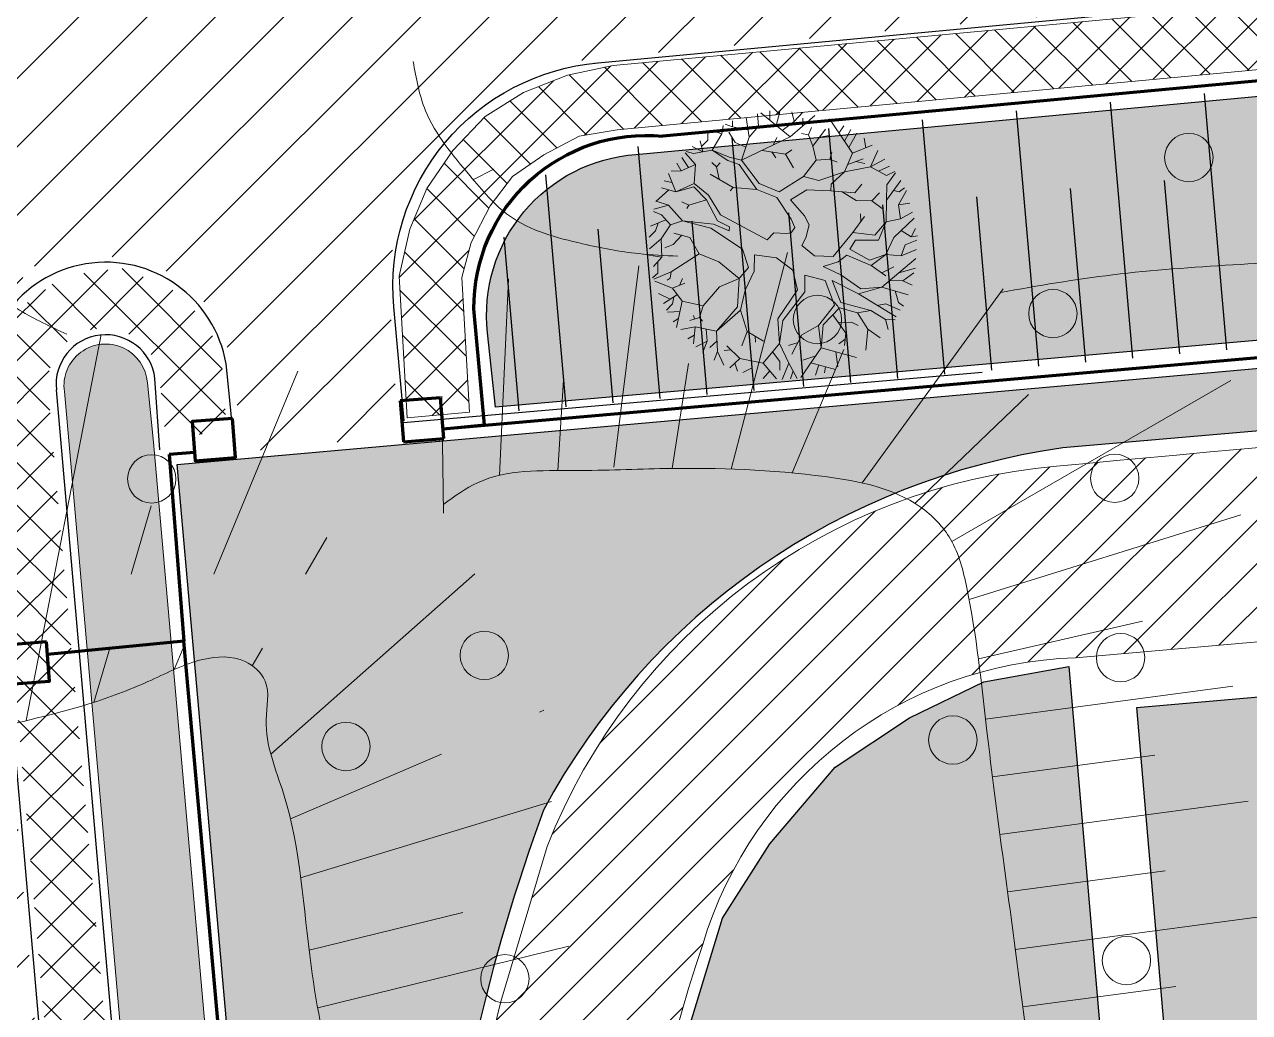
# Model space of a CAD drawing. Header units: millimetres. Extents: x 5637 to 6048, y 3385 to 3927.
# Drawn here: x 5704.34 to 5729.68, y 3706.27 to 3726.71 of the extents above; entities that cross this region are included whole.
import ezdxf

# ---------------------------------------------------------------- set-up
doc = ezdxf.new("R2010")
doc.units = ezdxf.units.MM
doc.layers.add('Contour Lines', color=253, linetype='Continuous')
doc.layers.add('trees old', color=116, linetype='Continuous')
for name, color, linetype, lineweight in [('fences', 224, 'ограждение1', 80), ('ground 1', 7, 'Continuous', 30), ('hatch', 253, 'Continuous', 13), ('project gr', 250, 'Continuous', 30), ('road', 19, 'Continuous', 30), ('trees new', 7, 'Continuous', 20)]:
    doc.layers.add(name, color=color, linetype=linetype, lineweight=lineweight)
doc.layers.add('plants1', color=7, linetype='Continuous', true_color=0x89ee5d)
doc.linetypes.add('ограждение1', pattern='A,0.25,-0.1,[133,ltypeshp.shx,S=0.1,R=0,X=-0.1,Y=0],-0.1,1', length=1.45)
pattern_1 = [(45, (2816.368087035456, -1263.747613335156), (-0.4419417382415922, 0.4419417382415922), []), (135, (2816.368087035456, -1263.747613335156), (-0.4419417382415922, -0.4419417382415922), [])]
pattern_2 = [(45, (2816.368087035456, -1263.747613335156), (-0.7071067811865475, 0.7071067811865476), [])]

# ---------------------------------------------------------------- blocks, each defined once
blk = doc.blocks.new('SYMBOL_Tree_5_2D')
at = {"color": 0, "linetype": 'ByBlock'}
for points in [[(-35.29030700259793, 77.04422794660032), (-34.05826358138933, 83.76331023632012)], [(9.482405796701206, 72.1287556465774), (2.852233869953647, 51.55235996840062), (6.815095261866113, 38.24121014258829), (8.161452012520417, 24.04095684453442), (13.67389380813495, 14.4132358975364), (-0.2469269768207294, 8.519749722929603), (-14.16774776177641, 10.17094199252569), (-23.69385684288034, 20.1289013461988), (-22.14427643917827, 43.82986083762339), (-31.41635597365764, 57.59826386310822), (-28.77444840529593, 74.6944543548886), (-13.50727086968595, 80.07988135750583), (-10.86536326195427, 88.8947076529425)], [(-21.14085963749094, 77.38716785619721), (-26.7676147231812, 85.3128906400222)], [(-23.95423718033614, 81.35002924810968), (-20.13744279643364, 87.24351542271653)], [(-12.18631704613505, 84.4872945249092), (-16.37780505756894, 88.3612455538495)], [(1.963130358341905, 83.6616984097962), (-6.44524863099924, 89.47897568498254)], [(77.1050790058384, 46.85281278497721), (73.77729153954287, 37.12348001145532), (73.14221761392594, 25.71755204123391), (67.37574623231646, 19.23979783458709), (48.37433392431528, 13.752759005446), (22.48872010357177, 15.2261305490977), (12.81019326299686, 23.8123302250131), (14.33437070022542, 33.541662998535), (5.722768057836503, 50.66325641741879), (9.482405796701206, 72.1287556465774), (1.963130358341905, 83.6616984097962), (0.8454001878387792, 89.91082595755161)], [(5.955207907763483, 77.53871455220559), (7.932825392999137, 83.86492206284403)], [(9.482405796701206, 72.1287556465774), (23.60645023470465, 76.9299146171546), (31.10032274596068, 83.43307179027492)], [(16.35883482493148, 74.46624679071172), (11.46383651234256, 81.19761148863881), (10.37150930831295, 89.02172244593989)], [(11.46383651234256, 81.19761148863881), (16.31580141586677, 88.3612455538495)], [(23.60645023470465, 76.9299146171546), (18.75448533118058, 87.44673907576431)], [(21.26520566334666, 82.00465412916601), (23.83507685422607, 86.4306207711552)], [(39.94055200787089, 66.20986650549709), (34.19948355336482, 83.6616984097962)], [(-31.41635597365764, 57.59826386310822), (-43.81299932138463, 65.87962805945189), (-45.33717675861333, 77.84442109523981)], [(-28.77444840529593, 74.6944543548886), (-41.8061656392699, 79.39400149894192)], [(-13.50727086968595, 80.07988135750583), (-1.567880761001516, 77.15854123667592)], [(-5.157474667885082, 78.03684612040912), (-1.567880761001516, 80.7403582495962)], [(24.26692712679512, 69.89329534494132), (28.89026541079805, 75.0246928009338)], [(36.15997209234303, 77.70216030975762), (38.1877479117508, 81.42623810816012)], [(37.7038353669736, 73.00908911408321), (44.81791987786846, 77.71740630224241)], [(46.30938005333537, 66.5698322510596), (44.58929325834716, 71.23965209559563), (46.16427662852276, 76.9299146171546)], [(-31.41635597365764, 57.59826386310822), (-25.44666093900041, 43.06777211900911), (-28.54582178577465, 18.68093276902062), (-22.77935040416533, 9.0532118220226), (-36.49694749670314, 5.039544536533209), (-50.44317124813232, 16.34386068023069), (-48.00448729344842, 33.6686777915324), (-57.30196979440115, 45.9637092733655), (-55.72698642422558, 70.2235337909865)], [(-43.81299932138463, 65.87962805945189), (-53.97418236747576, 72.1287556465774)], [(-48.89359084443011, 69.00419183332961), (-49.98591800908965, 74.59284252836471)], [(-30.26998645698054, 65.01659747530542), (-37.81790132025403, 68.1150883217179), (-40.91706212765815, 73.01785915818911)], [(2.852233869953647, 51.55235996840062), (-8.426679346640455, 61.738945941595), (-10.20488636986394, 71.90012902705612)], [(26.04513418938857, 61.94216963401292), (24.26692712679512, 69.89329534494132), (21.16776631939098, 71.13804026907171)], [(26.57859628848156, 72.45899409262262), (28.48381810470238, 70.90941364955042)], [(45.03384499446799, 64.07601806975501), (50.12713802043538, 74.0339774627982)], [(47.67922673793399, 69.248036216974), (56.52868332766164, 69.89329534494132)], [(-66.35174031119585, 55.49580571990741), (-67.89500315243144, 59.27485905980772)], [(-61.89368436053989, 56.67308533201599), (-63.47488852147627, 63.84739145023371)], [(-56.88506744328973, 52.38535041821521), (-50.87502152070136, 59.503485679329)], [(-48.00448729344842, 33.6686777915324), (-41.60294198622214, 44.9475909687564), (-42.46664253136023, 59.60509750585291)], [(-8.426679346640455, 61.738945941595), (-21.25517292756653, 61.738945941595)], [(-14.84092611741851, 61.738945941595), (-17.06368491613278, 65.193748200888)], [(14.33437070022542, 33.541662998535), (23.1491969956621, 45.17621758827771), (26.04513418938857, 61.94216963401292), (39.94055200787089, 66.20986650549709), (50.12713802043538, 61.94216963401292), (62.72700498184015, 64.07601806975501)], [(14.33437070022542, 33.541662998535), (31.98942625757229, 30.74733767070251), (46.36750028157066, 32.88118610644461), (56.52868332766164, 53.0003285455788), (64.07336173249446, 63.28852638466721)], [(50.12713802043538, 61.94216963401292), (44.58929325834716, 55.00716218832353)], [(56.52868332766164, 53.0003285455788), (54.77587923154157, 57.03939879754171), (55.86820643557118, 59.1732472332838)], [(67.80759650488565, 51.7301806549749), (63.84473511297318, 58.38575554819601), (65.36891258957183, 62.85667611209809)], [(-67.25243414402702, 43.23467898079231), (-73.63607156756726, 51.34913627598272)], [(-56.51447810931338, 58.09362153217598), (-73.2042212949982, 53.68620840414271)], [(-41.93778382057985, 50.63005380106421), (-37.38605100831474, 55.8200568398848)], [(47.02987780460863, 58.06349057102341), (47.48523041270368, 52.89871671905488)], [(73.77729153954287, 37.12348001145532), (66.9184929932739, 47.5386926435411), (68.69670001649725, 55.92166866640872)], [(66.9184929932739, 47.5386926435411), (75.35227494908857, 50.89188303694008)], [(-57.30196979440115, 45.9637092733655), (-81.38397362544785, 39.35894027372129)], [(-75.4560819598212, 40.9847333563735), (-78.05618619852241, 44.18550225014207)], [(-73.63607156756726, 7.046378179277905), (-66.57404932888055, 12.99067028683169), (-54.40603264004478, 16.21684588723329), (-50.64639490118009, 31.76345597531162), (-57.30196979440115, 45.9637092733655)], [(-52.89268666535805, 22.4747360381457), (-66.7772729819283, 28.86751878158511), (-70.10506044822382, 36.46300311936492)], [(-68.4221796969491, 32.62192415541962), (-66.34542270935913, 37.58073325049791)], [(62.85401977483747, 27.85140047697602), (64.70843569748136, 36.23437649984361), (68.49347636344949, 41.03553550979092)], [(77.44801891543527, 24.38389675413132), (84.37032489757301, 33.3384393454872)], [(80.90917192618927, 28.86116803012421), (79.77238954067349, 34.32915468362282), (81.29656701727212, 40.14643195880911)], [(-66.57404932888055, 12.99067028683169), (-78.28481281804369, 18.80794756201801), (-84.25450785270093, 31.9920825948329)], [(-58.76059136945799, 25.1764542687263), (-66.34542270935913, 20.35752796572012), (-71.42601423240475, 20.1289013461988)], [(46.36750028157066, 32.88118610644461), (57.44318980574675, 26.40343189979783), (68.26484974392821, 29.29936905415419)], [(73.14221761392594, 25.71755204123391), (81.75382025631482, 23.05024150639882), (87.49488867145065, 23.71071839848922)], [(-78.28481281804369, 18.80794756201801), (-88.4713988306082, 19.69705107362972)], [(67.37574623231646, 19.23979783458709), (48.14570730479402, 10.62819519219821), (36.63816750804872, 8.951599995498716), (37.73049467270825, 6.58912494023531), (47.02797717366099, 7.1733929722753), (60.51694768604763, -1.412806703640096), (72.45633775536196, -4.664385270515212), (81.29656701727212, 4.480679470966697), (91.02589979079409, 7.046378179277905)], [(67.37574623231646, 19.23979783458709), (81.06794039775087, 14.87048913657899), (89.47631938709202, 16.7757109527998)], [(81.06794039775087, 14.87048913657899), (88.15536556354112, 22.16113795541701)], [(86.16123338434817, 5.7635288251223), (89.7049460066133, 17.105949398845)], [(-72.08649112449508, -10.4816625850716), (-60.6043542942233, 1.483130450716306), (-40.68843550813688, 2.575457654745918), (-53.31370547538528, 12.5334170477891), (-73.63607156756726, 7.046378179277905), (-85.34683501736043, 7.1733929722753), (-91.08790343249625, 4.1504410249215)], [(-85.34683501736043, 7.1733929722753), (-90.22420288735813, 12.0761638087465)], [(60.51694768604763, -1.412806703640096), (69.12855032843655, 7.833869864365695), (69.12855032843655, 10.5265833656743)], [(69.12855032843655, 7.833869864365695), (74.23454477858546, 8.392734929932205)], [(-60.6043542942233, 1.483130450716306), (-90.68145612640072, 2.016592589179408)], [(-75.64290521031201, 1.749861539632909), (-80.03761687479351, -2.098686562204004), (-90.68145612640072, -3.445043312858306)], [(81.29656701727212, 4.480679470966697), (73.54866492002145, -6.671218952630012), (60.94879795861667, -4.765997097039093), (47.25660379318228, 2.575457654745918), (11.23520989282128, 1.254503831194991), (9.914256069270248, -5.223250336081686), (2.39498063091095, -9.1353058344173), (-0.2469269768207294, -11.142139477162), (-0.6787772493897741, -15.40983634864618), (4.401814273655714, -19.09326522746048), (20.30406573488265, -26.81576431886762), (34.65673679240738, -24.68191588312549), (53.65814910040867, -33.19190669899049), (61.63467781718065, -31.6169233288149), (74.4377684710033, -32.40441501390269), (84.19250417162866, -23.99603602456162), (89.01906614804945, -22.67508224038079)], [(81.29656701727212, 4.480679470966697), (91.91500330240582, -3.648266965906106)], [(86.60578515983904, 0.4162062525303126), (91.91500330240582, 2.118204415703289)], [(-81.04103371585096, -12.7679287802846), (-86.89641542106249, -7.230084018196488), (-91.08790343249625, -6.798233706257303)], [(-63.01763528243371, -30.931043470251), (-58.1656703789095, -19.52511550002959), (-40.48521185508912, -17.08643154534568), (-37.81790132025403, -10.25303596555029), (-30.55265542851942, -2.428925008249201), (-43.81299932138463, -3.546655139382188), (-60.37572767470203, -2.327313181725284), (-72.08649112449508, -10.4816625850716), (-89.99557626783674, -15.0541949361275)], [(-10.44547772025558, -65.18533440850298), (-6.877098903568287, -53.4126609646486), (-9.08715623873092, -49.3989936791592), (-3.777938096164152, -46.60466831195658), (5.265514818793945, -41.57488272185811), (11.46383651234256, -30.16895475163668), (-2.22835765309184, -25.69803418773459), (-7.994829034701308, -21.98920238181688), (-10.63673664243299, -13.27598791290409), (-10.86536326195427, -7.458710637717803), (-21.91564981965699, -5.680503575124281), (-32.96593637735971, -11.70100454272851), (-36.26832087718172, -32.50602684042661), (-49.98591800908965, -38.55193077450428), (-52.19597530488218, -50.18648536424699), (-53.97418236747576, -36.74832078480739), (-40.48521185508912, -28.82259800098243), (-40.25658523556784, -21.65896393577169), (-55.52376277117781, -22.11621717481428), (-63.01763528243371, -30.931043470251), (-72.54374436353764, -35.4273669612565), (-79.4025429491767, -44.47081987621446)], [(73.54866492002145, -6.671218952630012), (79.08650968210965, -18.30577354237269), (89.24769276757074, -21.55735210924781)], [(79.08650968210965, -18.30577354237269), (85.48805502870603, -9.592559073459897), (91.22912344384198, -6.010742021169479)], [(-72.08649112449508, -10.4816625850716), (-82.0444505175383, -38.88216922054951)], [(34.65673679240738, -24.68191588312549), (49.23803446945354, -17.74690847680618), (49.8985114009141, -14.62234466355839)], [(82.28728235540783, -13.94916630791629), (89.7049460066133, -17.64529661091219)], [(85.48805502870603, -9.592559073459897), (90.59404951822503, -12.4884962278163)], [(-74.47250560191866, -17.28667314953911), (-82.0444505175383, -21.45574028272389), (-89.10647275622514, -22.11621717481428)], [(-82.0444505175383, -21.45574028272389), (-85.80408825640299, -29.81331333911802)], [(-77.0654708210166, -24.68191588312549), (-85.14361136431253, -33.19190669899049)], [(-66.99083053819417, -18.80657428524588), (-72.08649112449508, -26.46012290634891)], [(-58.1656703789095, -19.52511550002959), (-70.33368706774525, -18.534400161894)], [(49.23803446945354, -17.74690847680618), (67.37574623231646, -17.64529661091219)], [(60.28171263776093, -17.68503911268811), (66.05479244813567, -23.99603602456162), (65.36891258957183, -27.70486783047929)], [(66.05479244813567, -23.99603602456162), (70.24628045956956, -24.9105425026468)], [(-63.01763528243371, -30.931043470251), (-61.9253080784041, -43.58171636460281), (-67.23452622097086, -62.04966657351099)], [(-36.26832087718172, -32.50602684042661), (-37.61467762783603, -45.91878845339271)], [(74.4377684710033, -32.40441501390269), (62.06652808974968, -34.08101021060219), (53.65814910040867, -36.54509709238948), (35.31721372386794, -28.9242098275063), (20.7359160468218, -30.931043470251), (11.8956867849116, -48.28126350865609), (1.531280046402756, -51.17720070238259), (-10.44547772025558, -65.18533440850298)], [(74.4377684710033, -32.40441501390269), (74.23454477858546, -45.15669973477839), (76.44460211374806, -50.61833563681609)], [(79.31513630163093, -28.20022553891721), (87.26626205192937, -27.577853076852)], [(79.31513630163093, -28.20022553891721), (84.59895151709429, -33.52214514503572)], [(81.95704390936262, -30.86118532229139), (80.17883688613927, -36.6467089189134), (82.61752080145307, -40.45715259072509)], [(-72.54374436353764, -35.4273669612565), (-71.19738761288333, -43.25147791855758), (-76.27797913592883, -49.9578587447257)], [(-37.16378033710754, -41.4268305946659), (-34.28689020091062, -45.91878845339271)], [(53.65814910040867, -36.54509709238948), (33.31038004175307, -66.82542257761467), (26.27376080890984, -87.96068336072813)], [(53.65814910040867, -36.54509709238948), (57.21456318622548, -52.6505722460343), (65.82616582861439, -63.16739670464401)], [(-9.08715623873092, -49.3989936791592), (-23.69385684288034, -56.43561291200239)], [(11.8956867849116, -48.28126350865609), (10.14288268879167, -62.25289022655879), (16.77305465490933, -69.1878976722482), (15.22347421183716, -83.61677758982341)], [(45.06338186081165, -49.3353125424092), (30.00799558130117, -55.2162709543455), (27.79793824613854, -59.81420627187489)], [(38.81846522084193, -51.7747116155895), (34.42811017288609, -49.6276202986805)], [(55.66503313688128, -45.63341479535401), (63.61610849345175, -44.69944649573578), (70.70353369861213, -48.5098901281774)], [(74.23454477858546, -45.15669973477839), (80.86471674470307, -43.68332819112668)], [(-63.84782943152565, -50.2691469836874), (-71.85786450497379, -49.9578587447257), (-75.18565197126931, -52.6505722460343)], [(-71.85786450497379, -49.9578587447257), (-71.42601423240475, -56.43561291200239)], [(-52.19597530488218, -50.18648536424699), (-59.5120271295638, -56.89286615104499), (-64.13536541356672, -64.94560372786741)], [(-59.5120271295638, -56.89286615104499), (-53.51692912843303, -64.38673866230089), (-53.31370547538528, -75.4624281864771)], [(-52.19597530488218, -50.18648536424699), (-44.90532648604413, -62.9387700851227), (-46.45490688974635, -79.4760955113366)], [(-38.2751545592966, -64.94560372786741), (-36.49694749670314, -57.65495490902941), (-45.10855013909204, -56.66423953152368)], [(-16.02443722895509, -52.74095335783218), (-27.19946499575025, -52.29493083351561), (-36.49694749670314, -57.65495490902941)], [(-23.69385684288034, -56.43561291200239), (-24.98940769995785, -63.82787359673439)], [(30.00799558130117, -55.2162709543455), (20.7359160468218, -49.9578587447257)], [(40.44870574684065, -56.20259585703939), (40.82965551948247, -62.04966657351099)], [(57.21456318622548, -52.6505722460343), (55.43635616300214, -62.25289022655879), (60.28832106652636, -69.08628580635418)], [(60.43736110763778, -56.58637854459691), (70.47490707909084, -52.8791988655556), (75.7587222551841, -51.96469238747043)], [(70.47490707909084, -52.8791988655556), (72.45633775536196, -56.5372247385263)], [(-53.51692912843303, -64.38673866230089), (-59.5120271295638, -69.2895094987721)], [(-44.90532648604413, -62.9387700851227), (-39.59610834347738, -72.10923779307811), (-40.68843550813688, -82.16880901264521)], [(-10.44547772025558, -65.18533440850298), (-23.89708053529835, -77.0120085901792), (-29.63814895043416, -86.41110291765587)], [(-10.44547772025558, -65.18533440850298), (-8.883932546313051, -78.81561857987609), (16.54442803538805, -90.882023481558)], [(10.14288268879167, -62.25289022655879), (2.39498063091095, -67.638317229176), (-2.888834545182304, -68.29879412126638)], [(-45.68011670758028, -71.2074327785446), (-49.32544111699932, -72.210849619602), (-51.10364814022265, -76.35153169808879)], [(-9.831580184026617, -70.54387175093052), (-17.06368491613278, -79.1458570652914)], [(2.39498063091095, -67.638317229176), (3.512710762043971, -72.10923779307811)], [(16.77305465490933, -69.1878976722482), (23.1491969956621, -74.3446980553441), (27.79793824613854, -72.76971468516848)], [(23.1491969956621, -74.3446980553441), (24.06370347374735, -79.8063339573818)], [(33.31038004175307, -66.82542257761467), (58.73874062345418, -70.99150766194509)], [(40.14417613357582, -67.9450455444155), (36.20631723547969, -77.2406352097005), (34.42811017288609, -85.3949846130468)], [(45.40377684777435, -68.80675833257479), (47.91708068527272, -77.90111214116098)], [(50.98372297117997, -69.72095532230388), (54.11540233945124, -75.23380156695579)], [(-23.89708053529835, -77.0120085901792), (-36.26832087718172, -77.4692618292218), (-39.82473496299865, -82.72767407821169)], [(-30.08270068655498, -77.2406352097005), (-34.97277005947444, -83.9470160358686)], [(-23.89708053529835, -77.0120085901792), (-22.57612671174745, -89.07841349186113)], [(-13.55129475172659, -74.96816193532149), (-19.47696590434318, -77.0120085901792)], [(-8.883932546313051, -78.81561857987609), (-17.49553518870182, -90.3231584159915)], [(-4.623715993828723, -80.8371999077499), (-4.463817954727987, -91.89814178616709)], [(0.0839316664097854, -83.07109863373961), (0.4135499152697345, -92.1267684056884)], [(15.93483916290305, -76.9929204696354), (11.03198620040327, -81.0510788815122)], [(29.79207042533153, -77.39305296917139), (32.21805287709357, -82.16880901264521)], [(36.20631723547969, -77.2406352097005), (41.05828213900376, -82.16880901264521)], [(-14.69811607967119, -86.5850142714105), (-10.43351298938522, -91.54250037364841)], [(6.019389320374106, -85.8876244853714), (5.722768057836503, -91.89814178616709)]]:
    blk.add_lwpolyline(points, dxfattribs=at)

msp = doc.modelspace()

# ---------------------------------------------------------------- hatches: boundary and pattern name
at = {"layer": 'hatch'}
h = msp.add_hatch(dxfattribs=at)
h.set_pattern_fill('ANSI31', color=256, scale=8, style=0)
h.set_pattern_definition(pattern_2)
edge = h.paths.add_edge_path()
edge.add_line((5690.403124210779, 3726.919632310011), (5691.066152236915, 3725.367941944483))
edge.add_line((5691.066152236914, 3725.367941944483), (5691.617274266228, 3719.91244642226))
edge.add_line((5691.617274266229, 3719.91244642226), (5705.661220965671, 3721.868189171292))
edge.add_line((5690.403124210779, 3726.919632310011), (5786.382275741254, 3735.926667702149))
edge.add_line((5786.382275741254, 3735.926667702149), (5793.954957701541, 3740.13065937669))
edge.add_line((5793.954957701541, 3740.13065937669), (5804.039407904233, 3741.101640724318))
edge.add_line((5804.039407904233, 3741.101640724318), (5813.244613658631, 3741.987964015021))
edge.add_line((5813.244613658631, 3741.987964015021), (5815.913113142511, 3736.958148225429))
edge.add_line((5815.913113142511, 3736.958148225429), (5816.667287740597, 3735.399289896357))
edge.add_line((5816.667287740597, 3735.399289896357), (5716.359010215705, 3726.03129437593))
edge.add_arc((5716.795792281204, 3721.119309361889), 4.931366479070482, 95.08147314424772, 176.7908134871181)
edge.add_line((5711.872159165063, 3721.395375094176), (5712.082602370412, 3718.204521895976))
edge.add_line((5712.082602370412, 3718.204521895976), (5708.909268759819, 3717.871860652984))
edge.add_line((5708.909268759819, 3717.871860652984), (5708.531683848322, 3720.041265667119))
edge.add_arc((5706.087584234276, 3719.369681406639), 2.534689003074492, 15.36441336679025, 99.766230453963)
h = msp.add_hatch(dxfattribs=at)
h.set_pattern_fill('ANSI31', color=256, scale=8, style=0)
h.set_pattern_definition(pattern_2)
edge = h.paths.add_edge_path()
edge.add_line((5681.717861684403, 3662.745191514314), (5708.379865006555, 3664.933696125369))
edge.add_arc((5713.219451810619, 3667.17930233383), 5.335198935143152, 204.8916696377363, 275.5225228936467)
edge.add_line((5713.732895531978, 3661.868867019984), (5818.562221441009, 3671.059198216096))
edge.add_arc((5814.821388273876, 3690.234135739634), 19.536429095818, 281.0391611141656, 345.4536598214534)
edge.add_arc((5828.917889487164, 3687.612558022211), 5.328594534298682, 334.6044276593299, 439.8121842158608)
edge.add_line((5829.860387003382, 3692.857137904612), (5821.196507745697, 3693.927754127494))
edge.add_line((5821.196507745697, 3693.927754127494), (5821.163350462273, 3698.626387211156))
edge.add_line((5821.163350462273, 3698.626387211156), (5822.751366257406, 3698.670462603363))
edge.add_arc((5822.674333306773, 3701.4459238352), 2.776530051145117, 271.5898367040771, 361.9955133681444)
edge.add_arc((5787.811571715565, 3700.231222676223), 37.66044675599677, 1.995513368169515, 27.74712978629988)
edge.add_line((5821.141479896906, 3717.764803898685), (5815.110825150305, 3730.65299214686))
edge.add_arc((5808.837259289391, 3727.717458539754), 6.926397777319866, 25.07588376820942, 80.91015836691298)
edge.add_line((5809.931512384694, 3734.556873451359), (5816.865769117916, 3735.208438654118))
edge.add_line((5816.865769117917, 3735.208438654118), (5822.085935056275, 3738.738563963288))
edge.add_arc((5826.046805171409, 3735.447178750425), 5.149923173059109, 140.2742559053538, 208.703020703038)
edge.add_line((5821.529700208637, 3732.973826482002), (5832.00401448334, 3711.476217043873))
edge.add_line((5832.004014483341, 3711.476217043873), (5839.078029451141, 3695.80300683227))
edge.add_line((5839.078029451141, 3695.80300683227), (5843.714293465897, 3685.869731374647))
edge.add_line((5843.714293465898, 3685.869731374647), (5839.001609059736, 3683.44475911684))
edge.add_arc((5812.027927061039, 3691.912843182266), 28.27168138448803, 321.43496505600103, 342.5709057577431, ccw=False)
edge.add_arc((5815.073760319658, 3690.732322132294), 25.173118441348, 273.78629758692523, 319.2135797684263, ccw=False)
edge.add_line((5816.736074044711, 3665.614149325706), (5796.146508893662, 3663.794321092394))
edge.add_line((5796.146508893662, 3663.794321092394), (5694.835238285186, 3654.876884714992))
edge.add_line((5694.835238285186, 3654.876884714992), (5688.623693831469, 3654.401556767669))
edge.add_line((5688.623693831469, 3654.401556767669), (5675.284786681259, 3653.371729471557))
edge.add_line((5675.284786681259, 3653.371729471557), (5681.717861684403, 3662.745191514314))
h = msp.add_hatch(dxfattribs=at)
h.set_pattern_fill('ANSI37', color=256, scale=5, style=0)
h.set_pattern_definition(pattern_1)
edge = h.paths.add_edge_path()
edge.add_line((5822.782860834668, 3698.8971398093), (5822.762168848345, 3700.774761498138))
edge.add_line((5822.762168848345, 3700.774761498138), (5822.765950725483, 3701.515754288792))
edge.add_line((5822.765950725483, 3701.515754288792), (5822.729774381598, 3702.292335045384))
edge.add_line((5822.729774381598, 3702.292335045384), (5821.734065920635, 3708.471196290149))
edge.add_line((5821.734065920635, 3708.471196290149), (5819.977290923456, 3713.912684696705))
edge.add_line((5819.977290923456, 3713.912684696705), (5817.347614036058, 3719.483181355588))
edge.add_line((5817.347614036058, 3719.483181355588), (5813.151694730928, 3723.308400714559))
edge.add_line((5813.151694730928, 3723.308400714559), (5813.952724927971, 3725.61672203299))
edge.add_line((5813.952724927971, 3725.61672203299), (5816.608962080332, 3724.714664277075))
edge.add_line((5816.608962080332, 3724.714664277075), (5813.124763822835, 3730.958273432588))
edge.add_line((5813.124763822835, 3730.958273432588), (5811.431589206453, 3732.086132747313))
edge.add_line((5811.431589206453, 3732.086132747313), (5809.83545994906, 3732.83661202221))
edge.add_line((5809.835459949061, 3732.83661202221), (5807.985450027069, 3733.118587505265))
edge.add_line((5807.985450027069, 3733.118587505265), (5717.537127519987, 3724.624929504957))
edge.add_line((5717.537127519988, 3724.624929504957), (5716.599311294599, 3724.534982625906))
edge.add_line((5716.599311294599, 3724.534982625906), (5715.817451832434, 3724.404773153643))
edge.add_line((5715.817451832434, 3724.404773153643), (5715.080419262077, 3724.013559695149))
edge.add_line((5715.080419262077, 3724.013559695149), (5714.434667956557, 3723.568051138469))
edge.add_line((5714.434667956557, 3723.568051138469), (5713.97136423858, 3722.95854831361))
edge.add_line((5713.97136423858, 3722.95854831361), (5713.579548206053, 3722.204591070616))
edge.add_line((5713.579548206053, 3722.204591070616), (5713.3857367269, 3721.476501824205))
edge.add_line((5713.3857367269, 3721.476501824205), (5713.545565174156, 3718.690872796941))
edge.add_line((5713.545565174156, 3718.690872796941), (5712.257567619097, 3718.57447190784))
edge.add_line((5712.257567619097, 3718.57447190784), (5712.091262036187, 3721.503562519424))
edge.add_line((5712.091262036186, 3721.503562519424), (5712.310469319273, 3722.474609410006))
edge.add_line((5712.310469319273, 3722.474609410006), (5712.661877024166, 3723.31583345631))
edge.add_line((5712.661877024166, 3723.31583345631), (5713.204973237647, 3724.105798022825))
edge.add_line((5713.204973237647, 3724.105798022825), (5713.871051482014, 3724.807909525065))
edge.add_line((5713.871051482015, 3724.807909525065), (5714.659749696615, 3725.304078908005))
edge.add_line((5714.659749696615, 3725.304078908005), (5715.570083136492, 3725.663510111503))
edge.add_line((5715.570083136492, 3725.663510111503), (5716.517512608028, 3725.864035227032))
edge.add_line((5716.517512608028, 3725.864035227032), (5807.368826129883, 3734.347633508324))
edge.add_arc((5808.162475023646, 3726.659239169981), 7.72924873894265, 40.69598076216192, 95.89358960672507, ccw=False)
edge.add_line((5814.022637438047, 3731.699058863709), (5816.608962080332, 3724.714664277075))
edge.add_line((5816.608962080332, 3724.714664277075), (5821.711825967104, 3713.339372735974))
edge.add_arc((5789.678138140454, 3701.364080128013), 34.19890040369042, 12.37308364899468, 20.49746955295791, ccw=False)
edge.add_arc((5824.566812024843, 3704.006020847696), 4.915477761921824, 94.13708513187771, 107.5733093748367, ccw=False)
edge.add_arc((5784.726348071774, 3699.65365883808), 40.55598206289302, 2.6875852875066926, 13.1913482793899, ccw=False)
edge.add_arc((5822.5292279735, 3701.594008457948), 2.708769118312972, 275.3727027538513, 359.1818331042874, ccw=False)
h = msp.add_hatch(dxfattribs=at)
h.set_pattern_fill('ANSI31', color=250, scale=0.2, style=0)
h.set_pattern_definition([(45, (0, 0), (-0.4490128060534576, 0.4490128060534577), [])])
edge = h.paths.add_edge_path()
edge.add_line((5809.86958898151, 3676.790793715278), (5729.949287660702, 3669.794866977423))
edge.add_arc((5832.255168005206, 2377.560260061456), 1296.278045970203, 94.5266503813237, 95.14126179021575)
edge.add_arc((5637.285901873643, 3661.317235369016), 79.14566732477142, 5.296466237982133, 8.150628241961618)
edge.add_arc((5708.24598048112, 3784.852510337381), 112.5569240151589, 273.76252115204, 276.1893137872855)
edge.add_arc((5743.511569500762, 3692.177262435272), 30.07720154442078, 191.0619416276936, 219.7327973905563, ccw=False)
edge.add_arc((5755.859459071468, 3696.039530807786), 42.9602434595508, 165.9095319903037, 192.9578893459172, ccw=False)
edge.add_line((5714.191780614667, 3706.498359141995), (5715.14988231469, 3709.705228647425))
edge.add_arc((5726.769649766375, 3705.136099872218), 12.48582930348027, 94.9839746840513, 158.5342390920142, ccw=False)
edge.add_arc((6488.611059990635, -4524.325334588388), 8277.135544444247, 94.73611445621663, 95.28861477825421, ccw=False)
edge.add_arc((5805.8650668285, 3710.143884460103), 14.41994992083501, 10.691130478250727, 92.66185460599019, ccw=False)
edge.add_arc((5780.982089145302, 3698.932387668428), 41.44809907001221, -24.657274835356418, 19.574729015543085, ccw=False)
edge.add_arc((5818.134843516977, 3700.993515978262), 19.35971963152485, 271.5275599571783, 276.2780083760739)
edge.add_arc((5955.063237686774, 3694.611789732225), 135.423519590176, 185.4498997804935, 187.1343202528072)
edge.add_arc((5848.619109141877, 3317.300671173483), 361.5725010530714, 94.4304222254266, 96.15217136778497)
edge = h.paths.add_edge_path(flags=16)
edge.add_line((5809.341425536815, 3680.759856205012), (5729.600476348322, 3673.779629287568))
edge.add_arc((5728.590864020601, 3682.537897439298), 8.816267808425978, 208.4781326988785, 276.5757657486987, ccw=False)
edge.add_arc((5757.802421827896, 3696.319795366554), 41.10480029209256, 192.5782635685928, 205.9481224212512, ccw=False)
edge.add_arc((5751.066650230985, 3695.063485372747), 34.25794622140891, 183.9782864764402, 192.9808519949306, ccw=False)
edge.add_arc((5750.24284839802, 3696.971341912017), 33.62568921990059, 161.4291943262536, 187.3205866416411, ccw=False)
edge.add_arc((5726.343150739028, 3705.292078093704), 8.325048010478092, 91.82586632487858, 163.3290247496601, ccw=False)
edge.add_line((5726.077898178934, 3713.612899294531), (5805.496183296673, 3720.578315333281))
edge.add_arc((5806.338195925054, 3710.977855199748), 9.63731394331007, 44.98064979155231, 95.01232608343167, ccw=False)
edge.add_arc((5806.285205599707, 3710.885457001289), 9.740149697391589, 15.791033647350787, 45.14477162218071, ccw=False)
edge.add_arc((5790.45551328899, 3702.493643767429), 27.51523509151088, 12.80049744671112, 23.66068480577252, ccw=False)
edge.add_arc((5783.345258157065, 3698.717453238429), 35.34827608895318, 2.520234288105428, 16.217770881763784, ccw=False)
edge.add_arc((5784.918636047467, 3697.866347227031), 33.82634384163609, -15.83504113405479, 4.077840012117008, ccw=False)
edge.add_arc((5809.925699902281, 3689.005329675129), 7.544649473808596, 305.85382183850146, 357.19560836469606, ccw=False)
edge.add_arc((5807.047950361336, 3693.08646346517), 12.53815277170947, 280.53987062617347, 305.58903957783593, ccw=False)
at = {"layer": 'hatch', "true_color": 0xfacfb6}
h = msp.add_hatch(dxfattribs=at)
h.set_pattern_fill('ANSI37', color=254, scale=5, style=0)
h.set_pattern_definition(pattern_1)
edge = h.paths.add_edge_path()
edge.add_line((5707.265319013125, 3718.167195130579), (5708.519311733948, 3718.283983956876))
edge.add_line((5708.519311733948, 3718.283983956876), (5708.455333702048, 3719.370558638802))
edge.add_arc((5705.945801297605, 3719.222796182255), 2.513878802271721, 3.369712065026035, 34.60746437612499)
edge.add_line((5708.01488037778, 3720.650556103422), (5707.335463829118, 3721.28252291012))
edge.add_line((5707.335463829118, 3721.28252291012), (5706.325858258015, 3721.674831535584))
edge.add_line((5706.325858258014, 3721.674831535584), (5705.149477854315, 3721.506919745058))
edge.add_line((5705.149477854315, 3721.506919745058), (5704.084424083811, 3720.722781563005))
edge.add_line((5704.084424083811, 3720.722781563005), (5703.604869415689, 3719.341740018668))
edge.add_line((5703.60486941569, 3719.341740018668), (5708.162903605955, 3666.874276335498))
edge.add_arc((5713.764075054728, 3667.504352419131), 5.636498688877026, 186.418224037462, 268.0546006430757)
edge.add_line((5713.572732267141, 3661.871102432902), (5818.709184968129, 3671.300610367049))
edge.add_arc((5814.555818942117, 3690.51017816391), 19.65344611736718, 282.2003147477676, 352.0501803035805)
edge.add_line((5834.020387155229, 3687.791993371557), (5833.913268872438, 3688.799042887805))
edge.add_arc((5829.37050766417, 3687.880832080024), 4.634629487117943, 11.42701818627053, 38.44065804385654)
edge.add_arc((5813.86093013706, 3690.869473120681), 19.13996320685962, 325.1363565387036, 359.6788703397258, ccw=False)
edge.add_arc((5814.521188627475, 3690.237238295822), 18.23735760734387, 290.0707326804103, 325.5803969976129, ccw=False)
edge.add_arc((5812.96789068523, 3716.178230592645), 43.77350942400522, 273.59758219868274, 280.28030203193237, ccw=False)
edge.add_line((5815.71460854559, 3672.490982243853), (5815.372490490765, 3676.016219349145))
edge.add_line((5815.372490490765, 3676.016219349145), (5812.186454741735, 3675.695747955629))
edge.add_line((5812.186454741735, 3675.695747955629), (5812.271961941449, 3674.627492718369))
edge.add_line((5812.271961941449, 3674.627492718369), (5810.775184294595, 3674.477935949621))
edge.add_line((5810.775184294595, 3674.477935949621), (5810.963068068508, 3672.74802727707))
edge.add_line((5810.963068068508, 3672.74802727707), (5777.65464774841, 3669.791858047372))
edge.add_line((5777.65464774841, 3669.791858047372), (5777.763968027588, 3668.495853445298))
edge.add_line((5777.763968027588, 3668.495853445298), (5776.368985006604, 3668.48284725363))
edge.add_line((5776.368985006604, 3668.48284725363), (5776.381924652516, 3668.190028228944))
edge.add_line((5776.381924652516, 3668.190028228944), (5772.824466525934, 3667.830801738337))
edge.add_line((5772.824466525934, 3667.830801738337), (5772.162470168715, 3668.251325648266))
edge.add_line((5772.162470168715, 3668.251325648266), (5768.25553500941, 3667.908900846023))
edge.add_line((5768.25553500941, 3667.908900846023), (5767.696383339531, 3667.24545608127))
edge.add_line((5767.696383339531, 3667.24545608127), (5763.007449966066, 3666.978764838899))
edge.add_line((5763.007449966066, 3666.978764838899), (5762.859616872749, 3668.461084939321))
edge.add_line((5762.859616872749, 3668.461084939321), (5728.340136223716, 3665.543341921608))
edge.add_line((5728.340136223716, 3665.543341921608), (5728.383073180157, 3664.749945725745))
edge.add_line((5728.383073180157, 3664.749945725745), (5713.428847437637, 3663.358342959639))
edge.add_arc((5713.087883437771, 3666.920967817254), 3.578903788214654, 177.2773139005613, 275.4668896848294, ccw=False)
edge.add_line((5709.513019712997, 3667.090972742468), (5704.829170886404, 3719.165783432512))
edge.add_arc((5705.983736891951, 3719.269630427974), 1.159226837004114, 5.528864848145815, 185.1396167425748, ccw=False)
edge.add_line((5707.137570757917, 3719.381318696742), (5707.265319013126, 3718.167195130579))
at = {"layer": 'hatch'}
h = msp.add_hatch(dxfattribs=at)
h.set_pattern_fill('ANSI31', color=256, scale=8, style=0)
h.set_pattern_definition(pattern_2)
edge = h.paths.add_edge_path()
edge.add_line((5693.074936931251, 3719.967338998415), (5704.817982061742, 3721.543643606941))
edge.add_arc((5706.178323812572, 3719.154429907761), 2.749340244385819, 119.6558003275427, 185.6669791496014)
edge.add_line((5703.442420570202, 3718.882942840319), (5708.024636274312, 3666.447857314636))
edge.add_arc((5712.640946198178, 3666.851269030593), 4.633903141603222, 184.9942961739126, 201.7678692088088)
edge.add_line((5708.337468434178, 3665.132799519513), (5701.180578252615, 3664.507487258604))
edge.add_arc((5699.235202974411, 3669.324142614913), 5.194675523506203, 291.9930479095136, 365.769394908974)
edge.add_line((5704.403565113646, 3669.84633663273), (5700.609019402004, 3712.410548418582))
edge.add_arc((5692.678193183426, 3712.037670873488), 7.939587027857463, 2.691849215627559, 87.13571837112832)
at = {"layer": 'plants1'}
h = msp.add_hatch(dxfattribs=at)
h.set_pattern_fill('ANSI38', color=256, scale=3, style=0)
h.set_pattern_definition([(45, (2816.368087035456, -1263.747613335156), (-0.2651650429449553, 0.2651650429449554), []), (135, (2816.368087035456, -1263.747613335156), (-0.795495128834866, 0.2651650429449554), [0.9375, -0.5625])])
edge = h.paths.add_edge_path()
edge.add_line((5714.083017540658, 3718.796865886366), (5713.918847556605, 3720.3365676209))
edge.add_arc((5717.228622816531, 3720.70198164792), 3.329885836235443, 94.12660540329358, 186.3001955938395, ccw=False)
edge.add_line((5716.989002233435, 3724.023234673287), (5807.61790810908, 3732.517060723307))
edge.add_arc((5808.157691147335, 3726.75758956399), 5.784710343948531, 58.11988790703617, 95.35417440423032, ccw=False)
edge.add_arc((5809.696006125552, 3729.230909149481), 2.872027260573653, 42.84961523386153, 58.11988790701503, ccw=False)
edge.add_line((5811.801607717727, 3731.184107173365), (5804.797899307656, 3727.913020413408))
edge.add_line((5804.797899307657, 3727.913020413408), (5804.924953092586, 3726.756353795898))
edge.add_line((5804.924953092586, 3726.756353795898), (5714.083017540657, 3718.796865886366))
at = {"layer": 'plants1', "true_color": 0x4ec6ac}
h = msp.add_hatch(dxfattribs=at)
h.set_pattern_fill('CROSS', color=123, scale=1.5, style=0)
h.set_pattern_definition([(0, (2816.368087035456, -1263.747613335156), (0.375, 0.375), [0.1875, -0.5625]), (90, (2816.461837035456, -1263.841363335156), (-0.3749999999999999, 0.375), [0.1875, -0.5625])])
h.paths.add_polyline_path([(5727.34676019039, 3712.585569020606), (5804.733697029806, 3719.355585425861), (5808.13955188218, 3681.905012176234), (5730.547813285029, 3675.174129184253)])
at = {"layer": 'trees new'}
h = msp.add_hatch(color=256, dxfattribs=at)
h.set_gradient(color1=(154, 211, 111), color2=(206, 233, 185), one_color=1, tint=0.8199999928474426, name='SPHERICAL')
edge = h.paths.add_edge_path()
edge.add_line((5713.402512181216, 3671.894908711878), (5711.564543844303, 3671.758161915648))
edge.add_line((5711.564543844303, 3671.758161915648), (5707.500071176888, 3717.608822794453))
edge.add_line((5707.500071176888, 3717.608822794453), (5805.020515688688, 3726.292814850667))
edge.add_line((5805.020515688688, 3726.292814850667), (5805.170352039415, 3724.815451478946))
edge.add_line((5805.170352039415, 3724.815451478946), (5725.81813332087, 3717.951825984092))
edge.add_arc((5727.8307733112, 3703.618547140711), 14.47389381378696, 97.99305768592207, 151.7845006609736)
edge.add_arc((5751.315418685823, 3697.170177758127), 38.59929549921576, 159.8581906853762, 174.5947532619003)
edge.add_arc((5670.934824134949, 3701.085248515778), 41.95386484761876, 354.9778261396234, 359.61892014439434, ccw=False)
edge.add_arc((5764.950619173774, 3696.536418904014), 52.23034439703849, 179.0388500793033, 190.0924800147251)
edge.add_arc((5814.023899026444, 3712.726197589958), 103.6415544044912, 194.1535039544051, 197.416093416132)
edge.add_arc((5752.096195126526, 3693.30012716803), 38.73845184110311, 197.416093416132, 204.865500804757)
edge.add_arc((5730.284514595558, 3684.505389341215), 15.2971996808188, 209.3352100738963, 228.4907036539778)
edge.add_arc((5706.718486892839, 3796.873021986105), 124.5488792271513, 274.05794337689395, 276.18923649062765, ccw=False)
edge.add_arc((5759.718377164838, 3676.199353816773), 44.3295721065275, 184.6100913283794, 189.8720983584553)
edge.add_line((5716.045195931376, 3668.599077236478), (5809.286916590128, 3676.732360875532))
edge.add_line((5809.286916590128, 3676.732360875532), (5809.362901283905, 3675.871847211685))
edge.add_line((5809.362901283905, 3675.871847211685), (5729.472622029945, 3668.880097140522))
edge.add_line((5729.472622029945, 3668.880097140522), (5714.600264326768, 3667.559672654763))
edge.add_line((5714.600264326768, 3667.559672654763), (5713.690253853405, 3668.333722374973))
edge.add_line((5713.690253853405, 3668.333722374973), (5713.402512181216, 3671.894908711878))
h = msp.add_hatch(color=256, dxfattribs=at)
h.set_gradient(color1=(154, 211, 111), color2=(206, 233, 185), one_color=1, tint=0.8199999928474426, name='SPHERICAL')
edge = h.paths.add_edge_path()
edge.add_line((5707.014976123585, 3718.074504356093), (5706.885040788417, 3719.298774213311))
edge.add_arc((5706.024045642875, 3719.238563452616), 0.8630978949980889, 4.000272508709763, 188.0853442528089)
edge.add_line((5705.16952722871, 3719.117170470111), (5709.776870147202, 3666.719762888904))
edge.add_arc((5713.15817402493, 3667.017083447219), 3.394350516363176, 185.0251358506352, 270.6798621324009)
edge.add_line((5713.198449875039, 3663.622971886909), (5727.783083895905, 3664.940285373424))
edge.add_line((5727.783083895905, 3664.940285373424), (5727.757327673669, 3665.377765056732))
edge.add_line((5727.757327673669, 3665.377765056732), (5714.479732354966, 3664.188573854253))
edge.add_line((5714.479732354965, 3664.188573854253), (5711.525453603655, 3666.907545715394))
edge.add_line((5711.525453603655, 3666.907545715394), (5707.047070487894, 3717.679826940623))
edge.add_line((5707.047070487894, 3717.679826940623), (5707.014976123585, 3718.074504356093))
h = msp.add_hatch(color=256, dxfattribs=at)
h.set_gradient(color1=(154, 211, 111), color2=(206, 233, 185), one_color=1, tint=0.8199999928474426, name='SPHERICAL')
h.paths.add_polyline_path([(5725.936949545798, 3713.430900282287), (5729.332770175536, 3674.023618979895), (5727.054949293994, 3674.154936738247), (5725.6633429173, 3674.479371353767), (5723.707748342276, 3675.456344930109), (5722.172555180638, 3676.850833019589), (5721.054151616754, 3678.480464233557), (5719.16837012903, 3683.002608055687), (5717.887519056161, 3687.46684884577), (5717.009770916098, 3692.332051821162), (5716.841104343552, 3696.926002824628), (5717.272834372919, 3701.831274772248), (5717.896638702103, 3705.332167636778), (5718.777706310617, 3708.226851933958), (5719.755752535805, 3709.762494469211), (5721.109351827162, 3711.348157540506), (5722.646883472966, 3712.372341600548), (5724.18255278404, 3713.116273825353)])

# ---------------------------------------------------------------- linework, layer by layer
at = {"layer": 'Contour Lines', "lineweight": 5, "ltscale": 0.5}
msp.add_line((5713.612401212918, 3723.499707839376), (5714.052812375746, 3723.719805068838), dxfattribs=at)
for points in [[(5712.381963499516, 3725.948706354256), (5712.637041086575, 3724.928882257285), (5713.55534106148, 3723.586098913469), (5714.371596227237, 3722.753242085372), (5715.885084891021, 3722.175334047899), (5717.041451158593, 3721.971367781779), (5717.857717802955, 3721.920378023655)], [(5702.765566016007, 3724.735238360996), (5702.430964645166, 3723.397467912965), (5702.849222098017, 3722.199045840664), (5704.243413607526, 3720.805540382512), (5705.219347664181, 3720.303874656093)], [(5724.531287620974, 3721.170722245056), (5726.848140975748, 3721.533422977377), (5731.816816371533, 3721.924030999648), (5735.920165560041, 3722.565739528913), (5740.693452121028, 3723.402748452504), (5744.350168742149, 3723.821256531109), (5750.305338512298, 3724.045223745044), (5754.101634984856, 3724.101023857706), (5756.251015475116, 3724.073123801373), (5757.590878741463, 3723.738323125382)]]:
    msp.add_spline(points, degree=3, dxfattribs=at)
at = {"layer": 'fences', "ltscale": 3}
for p, q in [((5712.997509808196, 3718.349684348745), (5805.287812395798, 3726.420917836393)), ((5712.947352263864, 3718.991447368853), (5712.114791113546, 3718.926377831503)), ((5712.114791113546, 3718.926377831503), (5712.184826627752, 3718.076064517707)), ((5713.014119294327, 3718.148235461427), (5712.947352263864, 3718.991447368853)), ((5712.184826627752, 3718.076064517707), (5713.014119294327, 3718.148235461427))]:
    msp.add_line(p, q, dxfattribs=at)
for points in [[(5804.790348834996, 3732.508194851284), (5717.545137690015, 3724.399982514945)], [(5713.005409076297, 3718.348680300889), (5713.855364357889, 3718.428105607527)], [(5707.861814820601, 3717.856001718294), (5707.336635206451, 3717.817003123748)], [(5707.336635206451, 3717.817003123748), (5707.636570531733, 3713.952286346297), (5704.82133045, 3713.679539808581)], [(5707.633699252638, 3713.955483132499), (5711.838816899674, 3667.009387784808)]]:
    msp.add_lwpolyline(points, dxfattribs=at)
msp.add_lwpolyline([(5713.855364357889, 3718.428105607527), (5713.638097397443, 3720.830574630529, -0.4451900223248021), (5717.545137690015, 3724.399982514945, -4.350516146650002)], format="xyb", dxfattribs=at)
for points in [[(5708.642799405266, 3718.564287176076), (5707.810238254951, 3718.499217638731), (5707.873708403033, 3717.687120586103), (5708.706269553342, 3717.75219012345)], [(5704.800900236687, 3713.940943263895), (5703.96833908637, 3713.875873726551), (5704.031809234451, 3713.063776673922), (5704.864370384761, 3713.12884621127)]]:
    msp.add_lwpolyline(points, close=True, dxfattribs=at)
at = {"layer": 'ground 1', "lineweight": 5, "ltscale": 0.5}
for p, q in [((5718.955297430131, 3717.516456399821), (5720.119359061891, 3721.992251230738)), ((5716.52876491712, 3717.55391164783), (5717.046892017925, 3721.716498560929)), ((5714.165416199501, 3717.385035754543), (5714.35566392182, 3721.440608452418)), ((5721.669540314962, 3717.227112679118), (5724.580129090367, 3721.240128789132)), ((5705.927451402281, 3720.30030848348), (5704.382396664359, 3712.310849195905)), ((5720.217297340974, 3717.436584320209), (5721.289604533542, 3719.986709987194)), ((5717.738962372079, 3717.527762380216), (5718.074607935085, 3719.700240786658)), ((5709.997517377966, 3719.53772081575), (5708.258945072068, 3715.342361007003)), ((5715.375924626283, 3717.483828353625), (5715.491268085561, 3719.35730837647)), ((5723.52121814522, 3716.015270406469), (5729.286460941365, 3719.347995723221)), ((5713.009235432704, 3716.600163264857), (5712.974358664154, 3719.023194452484)), ((5722.756831102231, 3716.805312267971), (5725.105975519165, 3719.058925966632)), ((5706.962066174715, 3716.755514114901), (5706.55150369249, 3715.342361007003)), ((5723.876973385077, 3714.815371732357), (5729.495279745415, 3716.567827807508)), ((5710.597895817247, 3716.100285015225), (5710.157516847188, 3715.342361007)), ((5713.654975363313, 3715.349180545303), (5709.4376933078, 3711.61781366031)), ((5724.069462261066, 3713.587946957879), (5727.465467796441, 3714.369048751069)), ((5706.106494347025, 3713.810642043839), (5705.780584877093, 3712.688863994784)), ((5707.624195183822, 3713.810642043839), (5707.441455440928, 3713.369671616432)), ((5709.267537361001, 3713.810642043834), (5709.055348732769, 3713.445450092016)), ((5724.218126946418, 3712.340040893124), (5729.332583907065, 3713.022944126917)), ((5714.992841936632, 3712.486579754431), (5715.082018648302, 3712.524844170859)), ((5714.992841932106, 3712.48657975478), (5715.082018643776, 3712.524844171209)), ((5709.845036469849, 3710.277732083565), (5712.965789455198, 3711.616801326692)), ((5724.360890703339, 3711.148453343152), (5727.717520203025, 3711.596644257186)), ((5710.048832763035, 3709.059373940598), (5715.239792086051, 3710.635170534688)), ((5724.514550755439, 3709.958320711126), (5729.650222702095, 3710.644056656713)), ((5724.673790202707, 3708.768933062789), (5727.935011832755, 3709.204384727434)), ((5710.229385339587, 3707.560474959513), (5713.40697178959, 3708.344681236342)), ((5724.833275409748, 3707.579578229301), (5729.885169394822, 3708.254127798439)), ((5710.407316115938, 3706.368383070921), (5715.597393946369, 3707.649258249574)), ((5724.987812942874, 3706.389562762133), (5728.152503462492, 3706.812125197683))]:
    msp.add_line(p, q, dxfattribs=at)
for points in [[(5727.513463948502, 3686.693558569868), (5726.634535592876, 3692.562400883672), (5725.882181827857, 3698.661908739692), (5724.915178126835, 3706.95597990669), (5724.246411572195, 3712.094603167689), (5723.828441084506, 3715.060805215828), (5723.494057807181, 3716.063463942382), (5722.867084857729, 3716.731900682216), (5720.902590277588, 3717.358563290518), (5717.600574066773, 3717.525667050269), (5715.719678175619, 3717.483892918737), (5713.713378511688, 3717.233226428694), (5713.015571083348, 3716.790963155638)], [(5684.943491751414, 3708.223700018863), (5685.894540189822, 3708.635140854783), (5687.697266772737, 3710.139045758034), (5690.451030315436, 3712.082776205802), (5691.884696751686, 3713.14686279815), (5693.318363187935, 3713.586681109048), (5694.553300514967, 3713.615058584029), (5697.041437631515, 3712.925579255689), (5698.900937400706, 3712.216193016527), (5700.306217243805, 3711.677057160008), (5701.86014503725, 3711.704487031309), (5703.705445770565, 3712.144305342206), (5705.763686127564, 3712.683441198723), (5706.970225382856, 3713.151636984601), (5708.034831672439, 3713.577270174819), (5708.906264498216, 3713.532935343273), (5709.319781286705, 3713.13078970372), (5709.342130132978, 3712.326498424615), (5709.69976906647, 3710.807279956604), (5710.270485366926, 3707.238669614113), (5710.742497132623, 3704.614574193974), (5711.48639116487, 3700.639593780274), (5712.230572162267, 3697.312861084562), (5712.917233863982, 3694.13859854374), (5713.718739020767, 3689.837910109161), (5713.974149487402, 3686.356247829184)]]:
    msp.add_spline(points, degree=3, dxfattribs=at)
at = {"layer": 'hatch'}
msp.add_lwpolyline([(5807.985450027069, 3733.118587505265), (5717.537127519988, 3724.624929504957), (5716.599311294599, 3724.534982625906), (5715.817451832434, 3724.404773153643), (5715.080419262077, 3724.013559695149), (5714.434667956557, 3723.568051138469), (5713.97136423858, 3722.95854831361), (5713.579548206053, 3722.204591070616), (5713.3857367269, 3721.476501824205), (5713.545565174156, 3718.690872796941), (5712.257567619097, 3718.57447190784), (5712.091262036186, 3721.503562519424), (5712.310469319273, 3722.474609410006), (5712.661877024166, 3723.31583345631), (5713.204973237647, 3724.105798022825), (5713.871051482015, 3724.807909525065), (5714.659749696615, 3725.304078908005), (5715.570083136492, 3725.663510111503), (5716.517512608028, 3725.864035227032), (5807.368826129883, 3734.347633508324, -0.2456124956535476)], format="xyb", dxfattribs=at)
at = {"layer": 'hatch', "color": 250}
msp.add_lwpolyline([(5809.86958898151, 3676.790793715278), (5729.949287660702, 3669.794866977423, 0.002681754605232), (5716.093648328431, 3668.623106638148, 0.01245427495200085), (5715.632100351209, 3672.538190782754, 0.01058927621204581), (5720.381185385726, 3672.951670547514, -0.1257569281709586), (5713.993192464353, 3686.406346573804, -0.1185717595462411), (5714.191780614667, 3706.498359141995), (5715.14988231469, 3709.705228647425, -0.2846228861795299), (5725.684917011306, 3717.574720705965, -0.002410742104606769), (5805.195383925737, 3724.548275475663, -0.3737390895910286), (5820.034708429317, 3712.81899429407, -0.1954310727648018), (5818.650930904314, 3681.640676444491, 0.02073071045808884), (5820.251882963596, 3681.749896563175, 0.007349803147669537), (5820.688204578131, 3677.792748878423, 0.007512689192074787)], format="xyb", close=True, dxfattribs=at)
msp.add_lwpolyline([(5809.341425536815, 3680.759856205012), (5729.600476348322, 3673.779629287568, -0.3061965658865121), (5720.841372028401, 3678.334095358714, -0.05840328223723703), (5717.684159382909, 3687.368280106672, -0.0393013184793761), (5716.89125146321, 3692.686723211209, -0.113455592036301), (5718.368021626891, 3707.68032850384, -0.3225246299805972), (5726.077898178934, 3713.612899294531), (5805.496183296673, 3720.578315333281, -0.2218396739931837), (5813.155107041261, 3717.790163389756, -0.1287848298251482), (5815.657767809105, 3713.536040665043, -0.04742200708671383), (5817.28692409541, 3708.589835716364, -0.05983804373172052), (5818.659343798463, 3700.27179482664, -0.08710563893700551), (5817.461313829535, 3688.63619769059, -0.2278451113542892), (5814.344746744187, 3682.89028587384, -0.1097349300375018), (5809.341425536815, 3680.759856205012), (5809.341425536815, 3680.759856205012)], format="xyb", dxfattribs=at)
at = {"layer": 'plants1'}
msp.add_lwpolyline([(5714.083017540658, 3718.796865886366), (5713.918847556605, 3720.3365676209, -0.4253690068633471), (5716.989002233435, 3724.023234673287), (5807.617908109081, 3732.517060723307, -0.1639098986935049), (5811.212848990474, 3731.669705637221, -0.066727908074388), (5811.801607717727, 3731.184107173365), (5804.797899307657, 3727.913020413408), (5804.924953092586, 3726.756353795898)], format="xyb", close=True, dxfattribs=at)
at = {"layer": 'plants1', "ltscale": 0.2}
msp.add_lwpolyline([(5713.402512181216, 3671.894908711878), (5711.564543844303, 3671.758161915648), (5707.500071176888, 3717.608822794453), (5805.020515688688, 3726.292814850667), (5805.170352039415, 3724.815451478946), (5725.81813332087, 3717.951825984092, 0.2391165168416146), (5715.076731419365, 3710.461647136628, 0.06438914864073146), (5712.887761027181, 3700.806211298397, -0.02025336143858068), (5712.727623632327, 3697.412553888633, 0.04826799176196751), (5713.528477300624, 3687.383703404725, 0.01423669379245298), (5715.13365742944, 3681.705367229293, 0.032515623518305), (5716.948899814062, 3677.011011683637, 0.08377678412045128), (5720.146424631646, 3673.05010890124, -0.00929978862674092), (5715.532222846956, 3672.636387391995, 0.02296387229288211), (5716.045195931376, 3668.599077236478, -0.7679337814005253)], format="xyb", dxfattribs=at)
at = {"layer": 'plants1', "color": 94, "lineweight": 9, "true_color": 0x0cac0c}
msp.add_lwpolyline([(5707.014976123585, 3718.074504356093), (5706.885040788417, 3719.298774213311, 1.036299846623669), (5705.16952722871, 3719.117170470111), (5709.776870147202, 3666.719762888904, 0.392171202555535), (5713.198449875039, 3663.622971886909), (5727.783083895905, 3664.940285373424), (5727.757327673669, 3665.377765056732), (5714.479732354965, 3664.188573854253), (5711.525453603655, 3666.907545715394), (5707.047070487894, 3717.679826940623)], format="xyb", close=True, dxfattribs=at)
at = {"layer": 'plants1'}
for points in [[(5727.34676019039, 3712.585569020606), (5804.733697029806, 3719.355585425861), (5808.13955188218, 3681.905012176234), (5730.547813285029, 3675.174129184253)], [(5725.936949545798, 3713.430900282287), (5729.332770175536, 3674.023618979895), (5727.054949293994, 3674.154936738247), (5725.6633429173, 3674.479371353767), (5723.707748342276, 3675.456344930109), (5722.172555180638, 3676.850833019589), (5721.054151616754, 3678.480464233557), (5719.16837012903, 3683.002608055687), (5717.887519056161, 3687.46684884577), (5717.009770916098, 3692.332051821162), (5716.841104343552, 3696.926002824628), (5717.272834372919, 3701.831274772248), (5717.896638702103, 3705.332167636778), (5718.777706310617, 3708.226851933958), (5719.755752535805, 3709.762494469211), (5721.109351827162, 3711.348157540506), (5722.646883472966, 3712.372341600548), (5724.18255278404, 3713.116273825353)]]:
    msp.add_lwpolyline(points, close=True, dxfattribs=at)
at = {"layer": 'project gr', "lineweight": 30}
for p, q in [((5729.205852290987, 3719.980430572735), (5728.741629347893, 3725.286523091226)), ((5725.320563895177, 3719.646506694262), (5724.858946207145, 3724.922821011131)), ((5727.262057758126, 3719.810370586889), (5726.798877952562, 3725.104539988825)), ((5723.376769362323, 3719.476446708411), (5722.916194811824, 3724.740837908732)), ((5721.432974829462, 3719.306386722565), (5720.973443416493, 3724.558854806332)), ((5717.491633697311, 3718.972462844083), (5717.035163175124, 3724.189944786158)), ((5719.435428230165, 3719.142522829934), (5718.977914570445, 3724.371927888557)), ((5715.54783916445, 3718.802402858237), (5715.128149650782, 3723.599475949267)), ((5728.233955024559, 3719.89540057981), (5727.920012310504, 3723.483782220643)), ((5726.290160491699, 3719.725340593962), (5725.975780854336, 3723.31871629104)), ((5722.404872095895, 3719.391416715486), (5722.09092938184, 3722.979798356318)), ((5724.34866662875, 3719.561476701336), (5724.035160838015, 3723.144864285921)), ((5720.461077563035, 3719.221356729638), (5720.146697925673, 3722.814732426716)), ((5716.519736430883, 3718.887432851158), (5716.205793716828, 3722.475814491991)), ((5718.463530963738, 3719.057492837008), (5718.150025173003, 3722.640880421593)), ((5714.575941898023, 3718.71737286531), (5714.261562260661, 3722.310748562388))]:
    msp.add_line(p, q, dxfattribs=at)
at = {"layer": 'road', "lineweight": 30, "ltscale": 0.5}
msp.add_line((5708.098559132761, 3666.520751983788), (5703.513364826444, 3718.990695023198), dxfattribs=at)
for points in [[(5716.128812919953, 3725.910068362615), (5787.409689468378, 3732.608244196585), (5808.644164354369, 3734.499382477941), (5809.670684410201, 3734.423395638934)], [(5707.145033996956, 3717.915883785583), (5707.041429464587, 3719.38681805394)], [(5708.705506869766, 3717.753186924515), (5708.531344221117, 3719.560467177946)], [(5712.183667661631, 3718.48066657478), (5724.145587245968, 3719.522968202766)], [(5709.592851179901, 3666.651485597909), (5705.004282900181, 3719.155507939599)]]:
    msp.add_lwpolyline(points, dxfattribs=at)
msp.add_lwpolyline([(5712.195708371994, 3718.511518657779), (5711.981193599735, 3720.869307770925, -0.415277415034174), (5716.201860526886, 3725.916187297027, -221.9256064364007)], format="xyb", dxfattribs=at)
for radius in [2.52512285008833, 1.025122850088333]:
    msp.add_arc((5706.02319902351, 3719.268143597328), radius, 6.647813484973168, 186.3081259221703, dxfattribs=at)
at = {"layer": 'trees old', "lineweight": 5, "ltscale": 0.5}
for centre in [(5728.420916640576, 3723.958673531421), (5728.420916636288, 3723.958673531146), (5725.610001117571, 3720.730636290367), (5725.610001113288, 3720.730636290094), (5720.741637261407, 3720.608988572628), (5720.741637257117, 3720.60898857235), (5706.975551456138, 3717.311081836093), (5706.975551451852, 3717.311081835818), (5726.88794878205, 3717.324435090935), (5726.887948777767, 3717.324435090659), (5713.852108946257, 3713.661577967541), (5713.852108941974, 3713.661577967271), (5727.00965644363, 3713.614110980327), (5727.009656439345, 3713.614110980051), (5710.991950202651, 3711.77600579121), (5710.991950198362, 3711.776005790938), (5723.540947913517, 3711.911013997421), (5723.540947909232, 3711.911013997146), (5727.131364105202, 3707.349141395357), (5727.131364100916, 3707.349141395083), (5714.278091501078, 3706.970830520038), (5714.278091496795, 3706.970830519766)]:
    msp.add_circle(centre, 0.5, dxfattribs=at)

# ---------------------------------------------------------------- block references
at = {"layer": 'trees new', "color": 84, "xscale": 0.0304800000002602, "yscale": 0.0304800000002602, "zscale": 0.04064, "rotation": 149.5656057261931}
msp.add_blockref('SYMBOL_Tree_5_2D', (5720.018830394883, 3722.114327577), dxfattribs=at)

doc.saveas('drawing.dxf')
